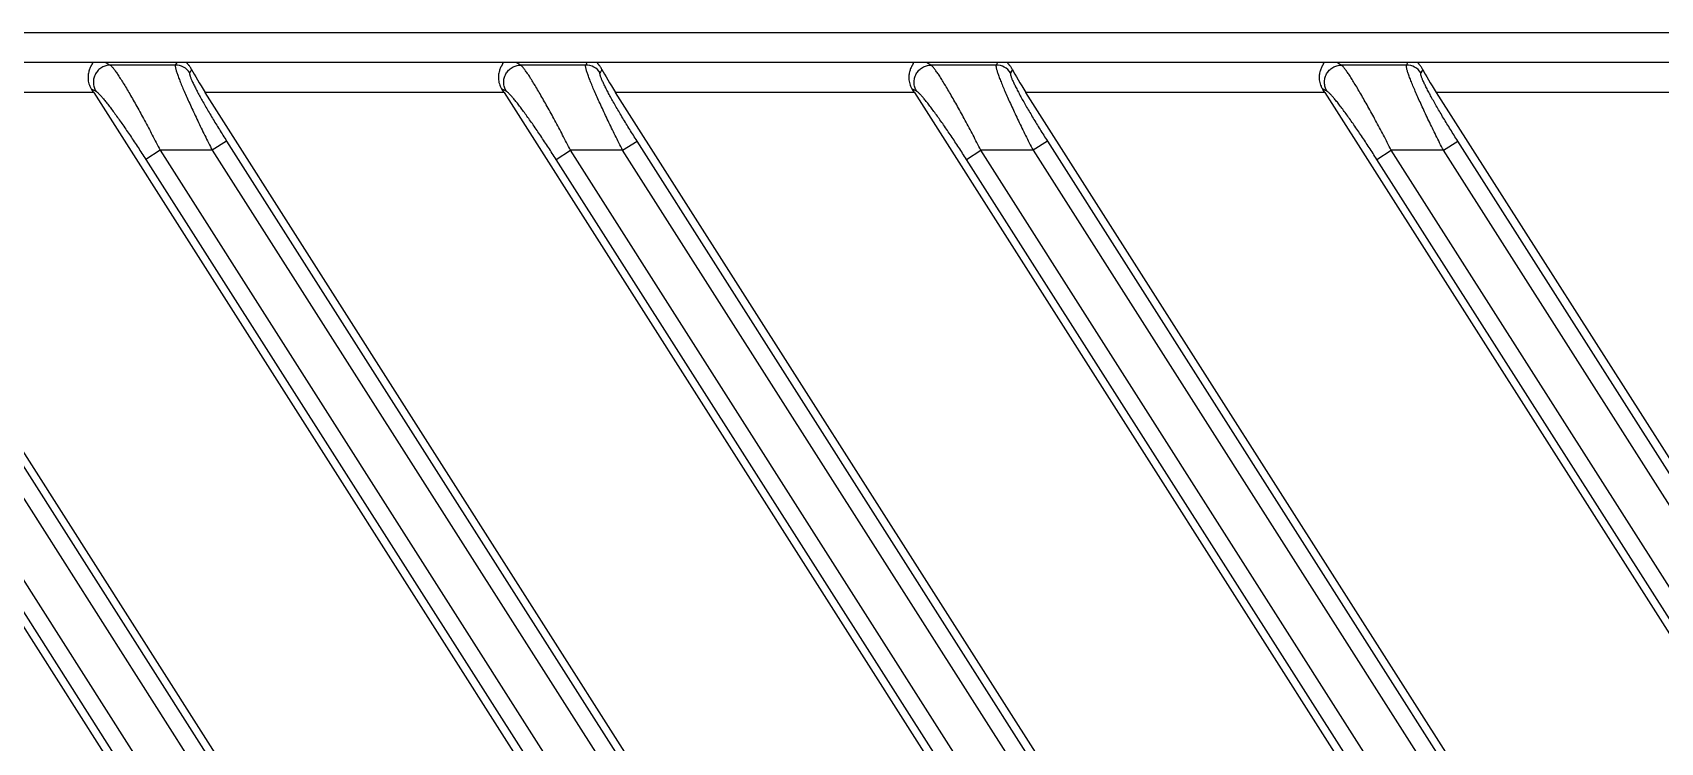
# Model space of a CAD drawing. Header units: millimetres. Extents: x 620 to 19791, y 2539 to 6969.
# Drawn here: x 16950.77 to 16988.87, y 4795.66 to 4812.26 of the extents above; entities that cross this region are included whole.
import ezdxf

# ---------------------------------------------------------------- set-up
doc = ezdxf.new("R2010")
doc.units = ezdxf.units.MM

# ---------------------------------------------------------------- blocks, each defined once
blk = doc.blocks.new('DTGFH')
at = {"color": 7, "linetype": 'Continuous'}
for p, q in [((9401.048, 4441.2), (8801.048, 4441.2)), ((9326.572, 4441.2), (9326.68, 4441.141)), ((9328.203, 4441.141), (9326.68, 4441.141)), ((9328.236, 4441.2), (9328.203, 4441.141)), ((9336.284, 4441.141), (9336.176, 4441.2)), ((9337.808, 4441.141), (9336.284, 4441.141)), ((9337.808, 4441.141), (9337.84, 4441.2)), ((9345.888, 4441.141), (9345.78, 4441.2)), ((9347.412, 4441.141), (9345.888, 4441.141)), ((9347.444, 4441.2), (9347.412, 4441.141)), ((9355.492, 4441.141), (9355.384, 4441.2)), ((9357.016, 4441.141), (9355.492, 4441.141)), ((9357.016, 4441.141), (9357.048, 4441.2)), ((9328.584, 4441.038), (9328.539, 4440.957)), ((9338.188, 4441.038), (9338.144, 4440.957)), ((9347.792, 4441.038), (9347.748, 4440.957)), ((9357.396, 4441.038), (9357.352, 4440.957)), ((9326.292, 4440.5), (9322.523, 4440.5)), ((9326.235, 4440.588), (9326.344, 4440.529)), ((9326.292, 4440.5), (9395.966, 4331.134)), ((9335.896, 4440.5), (9328.9, 4440.5)), ((9396.638, 4334.173), (9328.9, 4440.5)), ((9335.948, 4440.529), (9335.839, 4440.588)), ((9335.896, 4440.5), (9400.314, 4339.384)), ((9345.5, 4440.5), (9338.504, 4440.5)), ((9400.348, 4343.425), (9338.504, 4440.5)), ((9345.552, 4440.529), (9345.443, 4440.588)), ((9345.5, 4440.5), (9359.577, 4418.404)), ((9355.104, 4440.5), (9348.109, 4440.5)), ((9360.311, 4421.346), (9348.109, 4440.5)), ((9355.156, 4440.529), (9355.048, 4440.588)), ((9355.104, 4440.5), (9365.543, 4424.114)), ((9364.708, 4440.5), (9357.713, 4440.5)), ((9357.713, 4440.5), (9400.348, 4373.575)), ((9329.403, 4439.363), (9329.067, 4439.149)), ((9329.403, 4439.363), (9395.024, 4336.36)), ((9338.671, 4439.149), (9339.008, 4439.363)), ((9399.333, 4344.671), (9339.008, 4439.363)), ((9348.612, 4439.363), (9348.276, 4439.149)), ((9348.612, 4439.363), (9360.375, 4420.898)), ((9357.88, 4439.149), (9358.216, 4439.363)), ((9399.333, 4374.822), (9358.216, 4439.363)), ((9327.847, 4439.149), (9327.511, 4438.935)), ((9327.511, 4438.935), (9394.351, 4334.016)), ((9329.067, 4439.149), (9327.847, 4439.149)), ((9327.847, 4439.149), (9394.687, 4334.23)), ((9329.067, 4439.149), (9394.687, 4336.146)), ((9337.115, 4438.935), (9337.451, 4439.149)), ((9398.661, 4342.327), (9337.115, 4438.935)), ((9338.671, 4439.149), (9337.451, 4439.149)), ((9398.997, 4342.541), (9337.451, 4439.149)), ((9398.997, 4344.457), (9338.671, 4439.149)), ((9346.719, 4438.935), (9347.055, 4439.149)), ((9359.92, 4418.213), (9346.719, 4438.935)), ((9348.276, 4439.149), (9347.055, 4439.149)), ((9360.256, 4418.427), (9347.055, 4439.149)), ((9348.276, 4439.149), (9360.039, 4420.684)), ((9356.323, 4438.935), (9356.659, 4439.149)), ((9365.965, 4423.799), (9356.323, 4438.935)), ((9357.88, 4439.149), (9356.659, 4439.149)), ((9366.301, 4424.013), (9356.659, 4439.149)), ((9398.997, 4374.607), (9357.88, 4439.149)), ((9319.402, 4436.24), (9395.966, 4316.058)), ((9396.638, 4319.098), (9322.523, 4435.435)), ((9322.545, 4435.053), (9395.024, 4321.285)), ((9320.988, 4434.839), (9394.687, 4319.154)), ((9322.209, 4434.839), (9394.687, 4321.07)), ((9320.652, 4434.625), (9394.351, 4318.94)), ((9322.523, 4104.4), (9376.7, 4104.4)), ((9401.048, 4103.7), (8801.548, 4103.7))]:
    blk.add_line(p, q, dxfattribs=at)
for centre in [(9328.202, 4440.739), (9337.806, 4440.739), (9347.41, 4440.739), (9357.014, 4440.739)]:
    blk.add_arc(centre, 0.402, 32.7568, 89.7432, dxfattribs=at)
for centre, start_param, end_param in [((9328.973, 4440.5), 0.647746, 1.523567), ((9338.577, 4440.5), 0.647746, 1.523567), ((9348.181, 4440.5), 0.647746, 1.523567), ((9357.785, 4440.5), 0.647746, 1.523567), ((9326.219, 4440.5), -1.618026, -1.492115), ((9335.823, 4440.5), -1.618026, -1.492115), ((9345.427, 4440.5), -1.618026, -1.492115), ((9355.031, 4440.5), -1.618026, -1.492115)]:
    blk.add_ellipse(centre, major_axis=(-0.449, 0.699), ratio=0.073624, start_param=start_param, end_param=end_param, dxfattribs=at)
for points, knots in [([(9326.246, 4441.2), (9326.249, 4441.2), (9326.253, 4441.2), (9326.258, 4441.199), (9326.261, 4441.197), (9326.263, 4441.196), (9326.265, 4441.193), (9326.266, 4441.189), (9326.266, 4441.185), (9326.265, 4441.18), (9326.262, 4441.173), (9326.257, 4441.164), (9326.251, 4441.153), (9326.244, 4441.141), (9326.237, 4441.128), (9326.229, 4441.114), (9326.217, 4441.092), (9326.203, 4441.062), (9326.188, 4441.022), (9326.175, 4440.978), (9326.165, 4440.929), (9326.159, 4440.877), (9326.159, 4440.82), (9326.166, 4440.762), (9326.18, 4440.702), (9326.203, 4440.643), (9326.224, 4440.606), (9326.235, 4440.588)], [0, 0, 0, 0, 0.012577, 0.017811, 0.022415, 0.026524, 0.030371, 0.038422, 0.043171, 0.048577, 0.06156, 0.077442, 0.095999, 0.116978, 0.140127, 0.165209, 0.192065, 0.250601, 0.315018, 0.384942, 0.460136, 0.540384, 0.625394, 0.714676, 0.807485, 0.902935, 1, 1, 1, 1]), ([(9326.68, 4441.141), (9326.645, 4441.141), (9326.575, 4441.13), (9326.477, 4441.087), (9326.394, 4441.021), (9326.331, 4440.934), (9326.292, 4440.835), (9326.28, 4440.728), (9326.296, 4440.623), (9326.325, 4440.558), (9326.344, 4440.529)], [0, 0, 0, 0, 0.124309, 0.249137, 0.374435, 0.5, 0.625565, 0.750863, 0.875691, 1, 1, 1, 1]), ([(9326.68, 4441.141), (9326.685, 4441.138), (9326.695, 4441.129), (9326.711, 4441.113), (9326.73, 4441.092), (9326.75, 4441.067), (9326.773, 4441.038), (9326.808, 4440.99), (9326.856, 4440.92), (9326.917, 4440.825), (9326.986, 4440.716), (9327.059, 4440.594), (9327.137, 4440.462), (9327.219, 4440.319), (9327.335, 4440.114), (9327.484, 4439.841), (9327.666, 4439.501), (9327.786, 4439.267), (9327.847, 4439.149)], [0, 0, 0, 0, 0.007664, 0.017477, 0.029447, 0.043543, 0.059716, 0.077906, 0.120046, 0.169342, 0.22513, 0.286734, 0.353486, 0.424739, 0.49987, 0.659399, 0.827544, 1, 1, 1, 1]), ([(9328.203, 4441.141), (9328.203, 4441.14), (9328.202, 4441.136), (9328.2, 4441.127), (9328.201, 4441.113), (9328.203, 4441.093), (9328.208, 4441.068), (9328.216, 4441.038), (9328.23, 4440.99), (9328.253, 4440.92), (9328.288, 4440.824), (9328.332, 4440.714), (9328.383, 4440.591), (9328.441, 4440.457), (9328.505, 4440.312), (9328.575, 4440.16), (9328.649, 4440.001), (9328.754, 4439.778), (9328.893, 4439.493), (9329.008, 4439.264), (9329.067, 4439.149)], [0, 0, 0, 0, 0.002337, 0.005141, 0.012309, 0.021692, 0.033343, 0.047262, 0.063422, 0.102249, 0.149298, 0.203902, 0.265312, 0.332745, 0.405412, 0.48254, 0.563386, 0.647245, 0.821366, 1, 1, 1, 1]), ([(9328.584, 4441.038), (9328.578, 4441.05), (9328.565, 4441.073), (9328.543, 4441.105), (9328.525, 4441.129), (9328.512, 4441.145), (9328.502, 4441.156), (9328.494, 4441.166), (9328.486, 4441.175), (9328.481, 4441.182), (9328.477, 4441.188), (9328.475, 4441.191), (9328.474, 4441.194), (9328.474, 4441.197), (9328.475, 4441.199), (9328.477, 4441.2), (9328.479, 4441.2), (9328.481, 4441.2), (9328.482, 4441.2)], [0, 0, 0, 0, 0.204317, 0.392896, 0.563403, 0.640806, 0.712092, 0.776327, 0.832529, 0.879525, 0.916233, 0.930591, 0.942394, 0.959733, 0.967501, 0.976309, 0.987004, 1, 1, 1, 1]), ([(9335.851, 4441.2), (9335.853, 4441.2), (9335.857, 4441.2), (9335.862, 4441.199), (9335.865, 4441.197), (9335.867, 4441.196), (9335.869, 4441.193), (9335.87, 4441.189), (9335.87, 4441.185), (9335.869, 4441.18), (9335.866, 4441.173), (9335.861, 4441.164), (9335.855, 4441.153), (9335.848, 4441.141), (9335.841, 4441.128), (9335.833, 4441.114), (9335.821, 4441.092), (9335.807, 4441.062), (9335.792, 4441.022), (9335.779, 4440.978), (9335.769, 4440.929), (9335.763, 4440.877), (9335.763, 4440.82), (9335.77, 4440.762), (9335.785, 4440.702), (9335.807, 4440.643), (9335.828, 4440.606), (9335.839, 4440.588)], [0, 0, 0, 0, 0.012577, 0.017811, 0.022415, 0.026524, 0.030371, 0.038422, 0.043171, 0.048577, 0.06156, 0.077442, 0.095999, 0.116978, 0.140127, 0.165209, 0.192065, 0.250601, 0.315018, 0.384942, 0.460136, 0.540384, 0.625394, 0.714676, 0.807485, 0.902935, 1, 1, 1, 1]), ([(9335.948, 4440.529), (9335.929, 4440.558), (9335.9, 4440.623), (9335.884, 4440.728), (9335.896, 4440.835), (9335.935, 4440.934), (9335.998, 4441.021), (9336.081, 4441.087), (9336.179, 4441.13), (9336.249, 4441.141), (9336.284, 4441.141)], [0, 0, 0, 0, 0.124309, 0.249137, 0.374435, 0.5, 0.625565, 0.750863, 0.875691, 1, 1, 1, 1]), ([(9337.451, 4439.149), (9337.39, 4439.267), (9337.27, 4439.501), (9337.089, 4439.841), (9336.939, 4440.114), (9336.823, 4440.319), (9336.741, 4440.462), (9336.663, 4440.594), (9336.59, 4440.716), (9336.522, 4440.825), (9336.46, 4440.92), (9336.412, 4440.99), (9336.377, 4441.038), (9336.354, 4441.067), (9336.334, 4441.092), (9336.315, 4441.113), (9336.299, 4441.129), (9336.289, 4441.138), (9336.284, 4441.141)], [0, 0, 0, 0, 0.172457, 0.340604, 0.500133, 0.575264, 0.646516, 0.713267, 0.77487, 0.830657, 0.879953, 0.922093, 0.940283, 0.956456, 0.970552, 0.982522, 0.992336, 1, 1, 1, 1]), ([(9338.671, 4439.149), (9338.613, 4439.264), (9338.497, 4439.493), (9338.358, 4439.778), (9338.253, 4440.001), (9338.179, 4440.16), (9338.109, 4440.312), (9338.045, 4440.457), (9337.987, 4440.591), (9337.936, 4440.714), (9337.892, 4440.824), (9337.857, 4440.92), (9337.834, 4440.99), (9337.82, 4441.038), (9337.812, 4441.068), (9337.807, 4441.093), (9337.805, 4441.113), (9337.804, 4441.127), (9337.806, 4441.136), (9337.807, 4441.14), (9337.808, 4441.141)], [0, 0, 0, 0, 0.17863, 0.352747, 0.436605, 0.51745, 0.594578, 0.667244, 0.734677, 0.796087, 0.850691, 0.897742, 0.936571, 0.952732, 0.966652, 0.978305, 0.98769, 0.994858, 0.997662, 1, 1, 1, 1]), ([(9338.188, 4441.038), (9338.182, 4441.05), (9338.169, 4441.073), (9338.147, 4441.105), (9338.129, 4441.129), (9338.116, 4441.145), (9338.106, 4441.156), (9338.098, 4441.166), (9338.091, 4441.175), (9338.085, 4441.182), (9338.081, 4441.188), (9338.079, 4441.191), (9338.078, 4441.194), (9338.078, 4441.197), (9338.079, 4441.199), (9338.081, 4441.2), (9338.083, 4441.2), (9338.085, 4441.2), (9338.086, 4441.2)], [0, 0, 0, 0, 0.204317, 0.392896, 0.563403, 0.640806, 0.712092, 0.776327, 0.832529, 0.879525, 0.916233, 0.930591, 0.942394, 0.959733, 0.967501, 0.976309, 0.987004, 1, 1, 1, 1]), ([(9345.455, 4441.2), (9345.457, 4441.2), (9345.461, 4441.2), (9345.466, 4441.199), (9345.469, 4441.197), (9345.471, 4441.196), (9345.473, 4441.193), (9345.474, 4441.189), (9345.474, 4441.185), (9345.473, 4441.18), (9345.47, 4441.173), (9345.465, 4441.164), (9345.459, 4441.153), (9345.453, 4441.141), (9345.445, 4441.128), (9345.437, 4441.114), (9345.426, 4441.092), (9345.411, 4441.062), (9345.396, 4441.022), (9345.383, 4440.978), (9345.373, 4440.929), (9345.367, 4440.877), (9345.368, 4440.82), (9345.374, 4440.762), (9345.389, 4440.702), (9345.411, 4440.643), (9345.432, 4440.606), (9345.443, 4440.588)], [0, 0, 0, 0, 0.012577, 0.017811, 0.022415, 0.026524, 0.030371, 0.038422, 0.043171, 0.048577, 0.06156, 0.077442, 0.095999, 0.116978, 0.140127, 0.165209, 0.192065, 0.250601, 0.315018, 0.384942, 0.460136, 0.540384, 0.625394, 0.714676, 0.807485, 0.902935, 1, 1, 1, 1]), ([(9345.552, 4440.529), (9345.533, 4440.558), (9345.505, 4440.623), (9345.488, 4440.728), (9345.5, 4440.835), (9345.539, 4440.934), (9345.602, 4441.021), (9345.685, 4441.087), (9345.783, 4441.13), (9345.853, 4441.141), (9345.888, 4441.141)], [0, 0, 0, 0, 0.124309, 0.249137, 0.374435, 0.5, 0.625565, 0.750863, 0.875691, 1, 1, 1, 1]), ([(9347.055, 4439.149), (9346.994, 4439.267), (9346.874, 4439.501), (9346.693, 4439.841), (9346.543, 4440.114), (9346.427, 4440.319), (9346.345, 4440.462), (9346.267, 4440.594), (9346.194, 4440.716), (9346.126, 4440.825), (9346.064, 4440.92), (9346.016, 4440.99), (9345.981, 4441.038), (9345.958, 4441.067), (9345.938, 4441.092), (9345.919, 4441.113), (9345.903, 4441.129), (9345.893, 4441.138), (9345.888, 4441.141)], [0, 0, 0, 0, 0.172457, 0.340604, 0.500133, 0.575264, 0.646516, 0.713267, 0.77487, 0.830657, 0.879953, 0.922093, 0.940283, 0.956456, 0.970552, 0.982522, 0.992336, 1, 1, 1, 1]), ([(9347.412, 4441.141), (9347.411, 4441.14), (9347.41, 4441.136), (9347.409, 4441.127), (9347.409, 4441.113), (9347.411, 4441.093), (9347.416, 4441.068), (9347.424, 4441.038), (9347.438, 4440.99), (9347.461, 4440.92), (9347.497, 4440.824), (9347.54, 4440.714), (9347.591, 4440.591), (9347.649, 4440.457), (9347.713, 4440.312), (9347.783, 4440.16), (9347.857, 4440.001), (9347.963, 4439.778), (9348.102, 4439.493), (9348.217, 4439.264), (9348.276, 4439.149)], [0, 0, 0, 0, 0.002337, 0.005141, 0.012309, 0.021692, 0.033343, 0.047262, 0.063422, 0.102249, 0.149298, 0.203902, 0.265312, 0.332745, 0.405412, 0.48254, 0.563386, 0.647245, 0.821366, 1, 1, 1, 1]), ([(9347.792, 4441.038), (9347.786, 4441.05), (9347.773, 4441.073), (9347.751, 4441.105), (9347.733, 4441.129), (9347.72, 4441.145), (9347.71, 4441.156), (9347.702, 4441.166), (9347.695, 4441.175), (9347.689, 4441.182), (9347.685, 4441.188), (9347.683, 4441.191), (9347.682, 4441.194), (9347.682, 4441.197), (9347.684, 4441.199), (9347.685, 4441.2), (9347.687, 4441.2), (9347.689, 4441.2), (9347.69, 4441.2)], [0, 0, 0, 0, 0.204317, 0.392896, 0.563403, 0.640806, 0.712092, 0.776327, 0.832529, 0.879525, 0.916233, 0.930591, 0.942394, 0.959733, 0.967501, 0.976309, 0.987004, 1, 1, 1, 1]), ([(9355.059, 4441.2), (9355.061, 4441.2), (9355.065, 4441.2), (9355.07, 4441.199), (9355.073, 4441.197), (9355.075, 4441.196), (9355.077, 4441.193), (9355.078, 4441.189), (9355.078, 4441.185), (9355.077, 4441.18), (9355.074, 4441.173), (9355.069, 4441.164), (9355.064, 4441.153), (9355.057, 4441.141), (9355.049, 4441.128), (9355.041, 4441.114), (9355.03, 4441.092), (9355.015, 4441.062), (9355, 4441.022), (9354.987, 4440.978), (9354.977, 4440.929), (9354.971, 4440.877), (9354.972, 4440.82), (9354.978, 4440.762), (9354.993, 4440.702), (9355.015, 4440.643), (9355.036, 4440.606), (9355.048, 4440.588)], [0, 0, 0, 0, 0.012577, 0.017811, 0.022415, 0.026524, 0.030371, 0.038422, 0.043171, 0.048577, 0.06156, 0.077442, 0.095999, 0.116978, 0.140127, 0.165209, 0.192065, 0.250601, 0.315018, 0.384942, 0.460136, 0.540384, 0.625394, 0.714676, 0.807485, 0.902935, 1, 1, 1, 1]), ([(9355.156, 4440.529), (9355.138, 4440.558), (9355.109, 4440.623), (9355.092, 4440.728), (9355.104, 4440.835), (9355.143, 4440.934), (9355.206, 4441.021), (9355.289, 4441.087), (9355.387, 4441.13), (9355.457, 4441.141), (9355.492, 4441.141)], [0, 0, 0, 0, 0.124309, 0.249137, 0.374435, 0.5, 0.625565, 0.750863, 0.875691, 1, 1, 1, 1]), ([(9356.659, 4439.149), (9356.599, 4439.267), (9356.478, 4439.501), (9356.297, 4439.841), (9356.147, 4440.114), (9356.031, 4440.319), (9355.949, 4440.462), (9355.871, 4440.594), (9355.798, 4440.716), (9355.73, 4440.825), (9355.668, 4440.92), (9355.62, 4440.99), (9355.585, 4441.038), (9355.562, 4441.067), (9355.542, 4441.092), (9355.523, 4441.113), (9355.507, 4441.129), (9355.497, 4441.138), (9355.492, 4441.141)], [0, 0, 0, 0, 0.172457, 0.340604, 0.500133, 0.575264, 0.646516, 0.713267, 0.77487, 0.830657, 0.879953, 0.922093, 0.940283, 0.956456, 0.970552, 0.982522, 0.992336, 1, 1, 1, 1]), ([(9357.88, 4439.149), (9357.821, 4439.264), (9357.706, 4439.493), (9357.567, 4439.778), (9357.461, 4440.001), (9357.387, 4440.16), (9357.317, 4440.312), (9357.253, 4440.457), (9357.195, 4440.591), (9357.144, 4440.714), (9357.101, 4440.824), (9357.065, 4440.92), (9357.042, 4440.99), (9357.028, 4441.038), (9357.021, 4441.068), (9357.016, 4441.093), (9357.013, 4441.113), (9357.013, 4441.127), (9357.014, 4441.136), (9357.015, 4441.14), (9357.016, 4441.141)], [0, 0, 0, 0, 0.17863, 0.352747, 0.436605, 0.51745, 0.594578, 0.667244, 0.734677, 0.796087, 0.850691, 0.897742, 0.936571, 0.952732, 0.966652, 0.978305, 0.98769, 0.994858, 0.997662, 1, 1, 1, 1]), ([(9357.396, 4441.038), (9357.39, 4441.05), (9357.377, 4441.073), (9357.356, 4441.105), (9357.338, 4441.129), (9357.324, 4441.145), (9357.315, 4441.156), (9357.306, 4441.166), (9357.299, 4441.175), (9357.293, 4441.182), (9357.289, 4441.188), (9357.287, 4441.191), (9357.286, 4441.194), (9357.286, 4441.197), (9357.288, 4441.199), (9357.289, 4441.2), (9357.291, 4441.2), (9357.293, 4441.2), (9357.294, 4441.2)], [0, 0, 0, 0, 0.204316, 0.392897, 0.563407, 0.640809, 0.712098, 0.776334, 0.832531, 0.879528, 0.916238, 0.930594, 0.942393, 0.959731, 0.967497, 0.976306, 0.987002, 1, 1, 1, 1]), ([(9328.539, 4440.957), (9328.538, 4440.954), (9328.537, 4440.949), (9328.537, 4440.942), (9328.537, 4440.931), (9328.54, 4440.916), (9328.545, 4440.896), (9328.553, 4440.871), (9328.563, 4440.843), (9328.576, 4440.811), (9328.597, 4440.762), (9328.629, 4440.693), (9328.674, 4440.603), (9328.727, 4440.503), (9328.785, 4440.394), (9328.85, 4440.278), (9328.945, 4440.112), (9329.072, 4439.897), (9329.234, 4439.632), (9329.346, 4439.453), (9329.403, 4439.363)], [0, 0, 0, 0, 0.005131, 0.008428, 0.012271, 0.021684, 0.033464, 0.047622, 0.064124, 0.082905, 0.10389, 0.152077, 0.207846, 0.270293, 0.338506, 0.411613, 0.488798, 0.652475, 0.824325, 1, 1, 1, 1]), ([(9339.008, 4439.363), (9338.95, 4439.453), (9338.838, 4439.632), (9338.676, 4439.897), (9338.549, 4440.112), (9338.454, 4440.278), (9338.39, 4440.394), (9338.331, 4440.503), (9338.278, 4440.603), (9338.233, 4440.693), (9338.201, 4440.762), (9338.18, 4440.811), (9338.167, 4440.843), (9338.157, 4440.871), (9338.149, 4440.896), (9338.144, 4440.916), (9338.141, 4440.931), (9338.141, 4440.942), (9338.141, 4440.949), (9338.142, 4440.954), (9338.144, 4440.957)], [0, 0, 0, 0, 0.175673, 0.347519, 0.511196, 0.588381, 0.661487, 0.7297, 0.792145, 0.847915, 0.896102, 0.917087, 0.935869, 0.952372, 0.966531, 0.978313, 0.987727, 0.991571, 0.994868, 1, 1, 1, 1]), ([(9347.748, 4440.957), (9347.746, 4440.954), (9347.745, 4440.949), (9347.745, 4440.942), (9347.745, 4440.931), (9347.748, 4440.916), (9347.753, 4440.896), (9347.761, 4440.871), (9347.771, 4440.843), (9347.784, 4440.811), (9347.805, 4440.762), (9347.837, 4440.693), (9347.882, 4440.603), (9347.935, 4440.503), (9347.994, 4440.394), (9348.058, 4440.278), (9348.153, 4440.112), (9348.28, 4439.897), (9348.442, 4439.632), (9348.554, 4439.453), (9348.612, 4439.363)], [0, 0, 0, 0, 0.005131, 0.008428, 0.012271, 0.021684, 0.033464, 0.047622, 0.064124, 0.082905, 0.10389, 0.152077, 0.207846, 0.270293, 0.338506, 0.411613, 0.488798, 0.652475, 0.824325, 1, 1, 1, 1]), ([(9358.216, 4439.363), (9358.158, 4439.453), (9358.046, 4439.632), (9357.884, 4439.897), (9357.757, 4440.112), (9357.662, 4440.278), (9357.598, 4440.394), (9357.539, 4440.503), (9357.486, 4440.603), (9357.441, 4440.693), (9357.409, 4440.762), (9357.388, 4440.811), (9357.376, 4440.843), (9357.365, 4440.871), (9357.357, 4440.896), (9357.352, 4440.916), (9357.349, 4440.931), (9357.349, 4440.942), (9357.349, 4440.949), (9357.35, 4440.954), (9357.352, 4440.957)], [0, 0, 0, 0, 0.175673, 0.347519, 0.511196, 0.588381, 0.661487, 0.7297, 0.792145, 0.847915, 0.896102, 0.917087, 0.935869, 0.952372, 0.966531, 0.978313, 0.987727, 0.991571, 0.994868, 1, 1, 1, 1]), ([(9326.344, 4440.529), (9326.349, 4440.526), (9326.359, 4440.519), (9326.376, 4440.505), (9326.395, 4440.488), (9326.417, 4440.467), (9326.44, 4440.442), (9326.476, 4440.403), (9326.525, 4440.345), (9326.588, 4440.267), (9326.658, 4440.178), (9326.732, 4440.079), (9326.81, 4439.973), (9326.892, 4439.859), (9327.007, 4439.695), (9327.154, 4439.48), (9327.332, 4439.212), (9327.451, 4439.028), (9327.511, 4438.935)], [0, 0, 0, 0, 0.008615, 0.019455, 0.032505, 0.047714, 0.065009, 0.084305, 0.128526, 0.179599, 0.236742, 0.299202, 0.366274, 0.437309, 0.511707, 0.668418, 0.832402, 1, 1, 1, 1]), ([(9337.115, 4438.935), (9337.055, 4439.028), (9336.936, 4439.212), (9336.758, 4439.48), (9336.611, 4439.695), (9336.496, 4439.859), (9336.414, 4439.973), (9336.336, 4440.079), (9336.262, 4440.178), (9336.193, 4440.267), (9336.129, 4440.345), (9336.08, 4440.403), (9336.044, 4440.442), (9336.021, 4440.467), (9335.999, 4440.488), (9335.98, 4440.505), (9335.963, 4440.519), (9335.953, 4440.526), (9335.948, 4440.529)], [0, 0, 0, 0, 0.1676, 0.331584, 0.488296, 0.562693, 0.633727, 0.700799, 0.763258, 0.8204, 0.871473, 0.915693, 0.93499, 0.952285, 0.967494, 0.980544, 0.991384, 1, 1, 1, 1]), ([(9346.719, 4438.935), (9346.659, 4439.028), (9346.541, 4439.212), (9346.362, 4439.48), (9346.215, 4439.695), (9346.1, 4439.859), (9346.018, 4439.973), (9345.94, 4440.079), (9345.866, 4440.178), (9345.797, 4440.267), (9345.733, 4440.345), (9345.684, 4440.403), (9345.648, 4440.442), (9345.625, 4440.467), (9345.603, 4440.488), (9345.584, 4440.505), (9345.568, 4440.519), (9345.557, 4440.526), (9345.552, 4440.529)], [0, 0, 0, 0, 0.1676, 0.331584, 0.488296, 0.562693, 0.633727, 0.700799, 0.763258, 0.8204, 0.871473, 0.915693, 0.93499, 0.952285, 0.967494, 0.980544, 0.991384, 1, 1, 1, 1]), ([(9356.323, 4438.935), (9356.263, 4439.028), (9356.145, 4439.212), (9355.966, 4439.48), (9355.819, 4439.695), (9355.704, 4439.859), (9355.622, 4439.973), (9355.544, 4440.079), (9355.47, 4440.178), (9355.401, 4440.267), (9355.337, 4440.345), (9355.288, 4440.403), (9355.252, 4440.442), (9355.229, 4440.467), (9355.207, 4440.488), (9355.188, 4440.505), (9355.172, 4440.519), (9355.161, 4440.526), (9355.156, 4440.529)], [0, 0, 0, 0, 0.1676, 0.331584, 0.488296, 0.562693, 0.633727, 0.700799, 0.763258, 0.8204, 0.871473, 0.915693, 0.93499, 0.952285, 0.967494, 0.980544, 0.991384, 1, 1, 1, 1])]:
    blk.add_open_spline(points, degree=3, knots=knots, dxfattribs=at)
blk = doc.blocks.new('*U116')
blk.add_blockref('DTGFH', (-9101.048, -4276.2))
blk = doc.blocks.new('*U117')
at = {"color": 0, "linetype": 'ByBlock', "lineweight": -2, "transparency": 16777216}
for p in [(2400, 1012.5), (2400, 675)]:
    blk.add_blockref('*U116', p, dxfattribs=at)

msp = doc.modelspace()

# ---------------------------------------------------------------- block references
msp.add_blockref('*U117', (14326.96016, 3971.56341))

doc.saveas('drawing.dxf')
